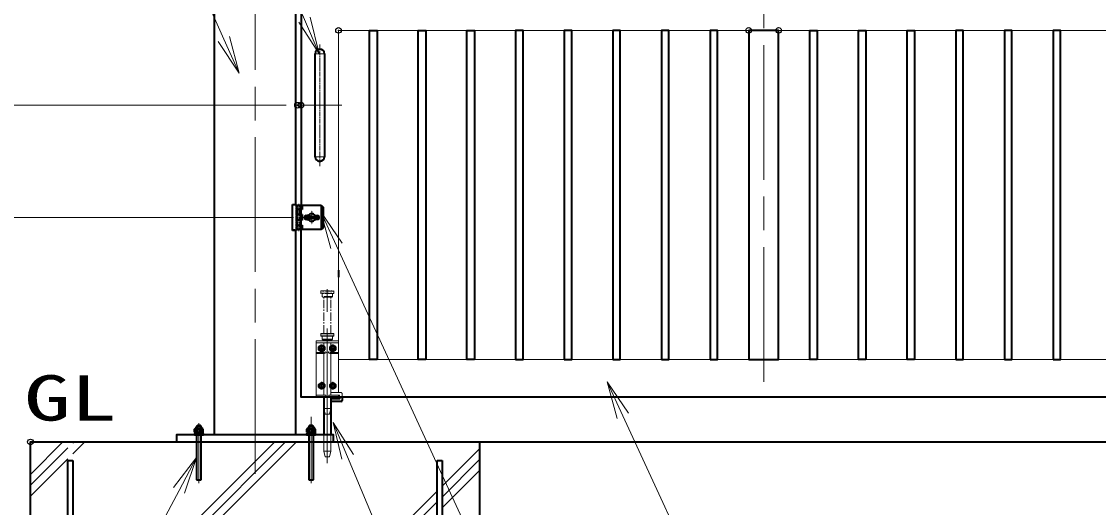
# Model space of a CAD drawing. Units: millimetres, scale not verified. Extents: x -11880 to 11880, y -8400 to 8400.
# Drawn here: x -1273 to 1604, y -621 to 678 of the extents above; entities that cross this region are included whole.
import ezdxf
from ezdxf.enums import TextEntityAlignment as Align

# ---------------------------------------------------------------- set-up
doc = ezdxf.new("R2010")
doc.units = ezdxf.units.MM
doc.header["$LTSCALE"] = 30
doc.header["$PDMODE"] = 32
doc.header["$PDSIZE"] = 15
for name, pattern in [('DASHED', [7.5, 6, -1.5]), ('USER1', [18, 12, -1.5, 3, -1.5]), ('USER2', [9, 6, -0.75, 1.5, -0.75]), ('USER3', [1.125, 0.75, -0.125, 0.125, -0.125])]:
    doc.linetypes.add(name, pattern=pattern)
doc.layers.add('0-0_文字2', color=254, linetype='Continuous')
doc.layers.add('0-7_Defpoints', color=7, linetype='Continuous')
for name, color, linetype, lineweight in [('0-2_外形線', 7, 'Continuous', 35), ('0-3_軸線', 200, 'USER1', 15), ('0-4_細線', 2, 'Continuous', 35), ('0-5_寸法線', 4, 'Continuous', 18), ('0-6_0', 7, 'Continuous', 18), ('0-8_隠れ線', 140, 'DASHED', 18), ('0-B_想像線', 112, 'USER3', 15), ('0-C_AM_0N', 7, 'Continuous', 50), ('0-D_AM_7N', 6, 'USER2', 18), ('0-E_ハッチング', 253, 'Continuous', 13)]:
    doc.layers.add(name, color=color, linetype=linetype, lineweight=lineweight)
doc.styles.add('ＭＳ ゴシック', font='')
doc.styles.get('ＭＳ ゴシック').set_extended_font_data('MS Gothic')

# ---------------------------------------------------------------- blocks, each defined once
blk = doc.blocks.new('S292')
at = {"layer": '0-5_寸法線'}
for points in [[(-703769.8, 81915989.4), (-652193.8, 81915989.4), (-635154.3, 81876736.5), (-633959.7, 81873984.6)], [(-635613, 81876537.4), (-633959.7, 81873984.6), (-634695.7, 81876935.6)]]:
    blk.add_lwpolyline(points, dxfattribs=at)
blk = doc.blocks.new('S293')
at = {"layer": '0-5_寸法線'}
for points in [[(-564300.5, 81814488.1), (-595572.5, 81814488.1), (-609638.1, 81844963.5), (-610895.3, 81847687.4)], [(-609184.2, 81845173.1), (-610895.3, 81847687.4), (-610092.1, 81844754)]]:
    blk.add_lwpolyline(points, dxfattribs=at)
at = {"layer": '0-5_寸法線', "color": 254, "style": 'ＭＳ ゴシック', "width": 1.2}
for s, p in [('STKR400', (-591804.5, 81822188.7)), ('100x50x3.2t', (-592236.5, 81815888.7))]:
    blk.add_text(s, height=3637, dxfattribs=at).set_placement(p, align=Align.BOTTOM_LEFT)
blk = doc.blocks.new('S296')
at = {"layer": '0-5_寸法線'}
for points in [[(-572481.7, 81775121.8), (-603868.9, 81775121.8), (-631689.4, 81841664.9), (-632846.6, 81844432.7)], [(-631228.1, 81841857.7), (-632846.6, 81844432.7), (-632150.7, 81841472)]]:
    blk.add_lwpolyline(points, dxfattribs=at)
blk = doc.blocks.new('A$C130E4F3B')
at = {"layer": '0-2_外形線'}
for p, q in [((-375, -4125), (-375, 4125)), ((375, 4125), (375, -4125))]:
    blk.add_line(p, q, dxfattribs=at)
for centre, start, end in [((0, 4125), 0, 180), ((0, -4125), 180, 0)]:
    blk.add_arc(centre, 375, start, end, dxfattribs=at)
at = {"layer": '0-3_軸線'}
for p, q in [((0, 4877.9), (0, -4877.9)), ((0, 4125), (-412.5, 4125)), ((0, 4125), (412.5, 4125)), ((0, -4125), (-412.5, -4125)), ((0, -4125), (412.5, -4125))]:
    blk.add_line(p, q, dxfattribs=at)
at = {"layer": '0-3_軸線', "linetype": 'USER2'}
blk.add_line((-1779.7, 0), (1779.7, 0), dxfattribs=at)
blk = doc.blocks.new('U144')
at = {"layer": '0-C_AM_0N'}
blk.add_lwpolyline([(645, 3787.4), (450, 3674.8), (255, 3787.4), (255, 4012.6), (450, 4125.2), (645, 4012.6)], close=True, dxfattribs=at)
blk.add_circle((450, 3900), 195, dxfattribs=at)
blk.add_circle((450, 3900), 195, dxfattribs=at)
at = {"layer": '0-D_AM_7N'}
for p, q in [((697.7, 3900), (202.3, 3900)), ((450, 4147.7), (450, 3652.3))]:
    blk.add_line(p, q, dxfattribs=at)
blk = doc.blocks.new('U145')
at = {"layer": '0-C_AM_0N'}
blk.add_lwpolyline([(-255, 3787.4), (-450, 3674.8), (-645, 3787.4), (-645, 4012.6), (-450, 4125.2), (-255, 4012.6)], close=True, dxfattribs=at)
blk.add_circle((-450, 3900), 195, dxfattribs=at)
blk.add_circle((-450, 3900), 195, dxfattribs=at)
at = {"layer": '0-D_AM_7N'}
for p, q in [((-202.3, 3900), (-697.7, 3900)), ((-450, 4147.7), (-450, 3652.3))]:
    blk.add_line(p, q, dxfattribs=at)
blk = doc.blocks.new('U146')
at = {"layer": '0-C_AM_0N'}
blk.add_lwpolyline([(645, 787.4), (450, 674.8), (255, 787.4), (255, 1012.6), (450, 1125.2), (645, 1012.6)], close=True, dxfattribs=at)
blk.add_circle((450, 900), 195, dxfattribs=at)
blk.add_circle((450, 900), 195, dxfattribs=at)
at = {"layer": '0-D_AM_7N'}
for p, q in [((697.7, 900), (202.3, 900)), ((450, 1147.7), (450, 652.3))]:
    blk.add_line(p, q, dxfattribs=at)
blk = doc.blocks.new('U147')
at = {"layer": '0-C_AM_0N'}
blk.add_lwpolyline([(-255, 787.4), (-450, 674.8), (-645, 787.4), (-645, 1012.6), (-450, 1125.2), (-255, 1012.6)], close=True, dxfattribs=at)
blk.add_circle((-450, 900), 195, dxfattribs=at)
blk.add_circle((-450, 900), 195, dxfattribs=at)
at = {"layer": '0-D_AM_7N'}
for p, q in [((-202.3, 900), (-697.7, 900)), ((-450, 1147.7), (-450, 652.3))]:
    blk.add_line(p, q, dxfattribs=at)
blk = doc.blocks.new('S299')
at = {"layer": '0-5_寸法線'}
for points in [[(-565218.1, 81796751.5), (-604093.3, 81796751.5), (-632573.8, 81858584.6), (-633828.8, 81861309.5)], [(-632119.6, 81858793.8), (-633828.8, 81861309.5), (-633027.9, 81858375.5)]]:
    blk.add_lwpolyline(points, dxfattribs=at)
blk = doc.blocks.new('PROFSP00NL0D66')
at = {"layer": '0-2_外形線'}
for p, q in [((0, 210), (0, 0)), ((0, 16.5), (112.2, 33)), ((0, -210), (0, 0)), ((0, -16.5), (112.2, 0)), ((13.2, 315), (13.2, 18.4)), ((99, 315), (99, 31.1)), ((112.2, 210), (112.2, 0)), ((112.2, -210), (112.2, 0)), ((13.2, -315), (13.2, -14.6)), ((99, -315), (99, -1.9))]:
    blk.add_line(p, q, dxfattribs=at)
for points in [[(56.1, 315), (13.2, 315), (4.2, 306), (0, 210)], [(112.2, 210), (108, 306), (99, 315), (56.1, 315)], [(56.1, -315), (13.2, -315), (4.2, -306), (0, -210)], [(112.2, -210), (108, -306), (99, -315), (56.1, -315)]]:
    blk.add_lwpolyline(points, dxfattribs=at)
blk = doc.blocks.new('PROFSP00NKH4S6')
at = {"layer": '0-2_外形線'}
blk.add_lwpolyline([(0, -360), (75, -360), (75, 360), (0, 360)], close=True, dxfattribs=at)
blk = doc.blocks.new('U315')
at = {"layer": '0-C_AM_0N'}
for p, q in [((-643941.4, 81843891.3), (-643897.2, 81843916.9)), ((-643941.4, 81843642.4), (-643941.4, 81843891.3)), ((-643897.2, 81843916.9), (-643852.2, 81843916.9)), ((-643852.2, 81843916.9), (-643852.2, 81843931.9)), ((-643852.2, 81843916.9), (-643372.2, 81843916.9)), ((-643776.8, 81843642.4), (-643776.8, 81843891.3)), ((-643447.7, 81843642.4), (-643447.7, 81843891.3)), ((-643372.2, 81843931.9), (-643372.2, 81843916.9)), ((-643372.2, 81843916.9), (-643327.2, 81843916.9)), ((-643283.1, 81843891.3), (-643327.2, 81843916.9)), ((-643283.1, 81843642.4), (-643283.1, 81843891.3)), ((-643941.4, 81843642.4), (-643897.2, 81843616.9)), ((-643897.2, 81843616.9), (-643327.2, 81843616.9)), ((-643283.1, 81843642.4), (-643327.2, 81843616.9))]:
    blk.add_line(p, q, dxfattribs=at)
for centre, radius, start, end in [((-643859.1, 81843771.3), 145.5, 55.56153, 115.56153), ((-643612.2, 81843931.9), 240, 0, 180), ((-643612.2, 81843373), 543.8, 72.38303, 107.61697), ((-643365.4, 81843771.3), 145.5, 64.43847, 124.43847), ((-643859.1, 81843762.4), 145.5, 244.43847, 304.43847), ((-643612.2, 81844160.7), 543.8, 252.38303, 287.61697), ((-643365.4, 81843762.4), 145.5, 235.56153, 295.56153)]:
    blk.add_arc(centre, radius, start, end, dxfattribs=at)
at = {"layer": '0-D_AM_7N'}
blk.add_line((-643612.2, 81843589.1), (-643612.2, 81844199.6), dxfattribs=at)
blk = doc.blocks.new('U316')
at = {"layer": '0-C_AM_0N'}
for p, q in [((-634941.4, 81843891.3), (-634897.2, 81843916.9)), ((-634941.4, 81843642.4), (-634941.4, 81843891.3)), ((-634897.2, 81843916.9), (-634852.2, 81843916.9)), ((-634852.2, 81843916.9), (-634852.2, 81843931.9)), ((-634852.2, 81843916.9), (-634372.2, 81843916.9)), ((-634776.8, 81843642.4), (-634776.8, 81843891.3)), ((-634447.7, 81843642.4), (-634447.7, 81843891.3)), ((-634372.2, 81843931.9), (-634372.2, 81843916.9)), ((-634372.2, 81843916.9), (-634327.2, 81843916.9)), ((-634283.1, 81843891.3), (-634327.2, 81843916.9)), ((-634283.1, 81843642.4), (-634283.1, 81843891.3)), ((-634941.4, 81843642.4), (-634897.2, 81843616.9)), ((-634897.2, 81843616.9), (-634327.2, 81843616.9)), ((-634283.1, 81843642.4), (-634327.2, 81843616.9))]:
    blk.add_line(p, q, dxfattribs=at)
for centre, radius, start, end in [((-634859.1, 81843771.3), 145.5, 55.56153, 115.56153), ((-634612.2, 81843931.9), 240, 0, 180), ((-634612.2, 81843373), 543.8, 72.38303, 107.61697), ((-634365.4, 81843771.3), 145.5, 64.43847, 124.43847), ((-634859.1, 81843762.4), 145.5, 244.43847, 304.43847), ((-634612.2, 81844160.7), 543.8, 252.38303, 287.61697), ((-634365.4, 81843762.4), 145.5, 235.56153, 295.56153)]:
    blk.add_arc(centre, radius, start, end, dxfattribs=at)
at = {"layer": '0-D_AM_7N'}
blk.add_line((-634612.2, 81843589.1), (-634612.2, 81844199.6), dxfattribs=at)
blk = doc.blocks.new('PRCIRCLE')
at = {"layer": '0-6_0'}
blk.add_line((-30, 0), (30, 0), dxfattribs=at)
blk = doc.blocks.new('fhfhsfhshs')
at = {"layer": '0-2_外形線'}
blk.add_line((-856.2, -975), (-856.2, 975), dxfattribs=at)
blk.add_line((-856.2, -975), (-856.2, 975), dxfattribs=at)
at = {"layer": '0-3_軸線'}
for p, q in [((-1050, 1105.8), (-1050, -1105.8)), ((0, 0), (-541.4, 0)), ((0, 0), (0, 541.4)), ((0, 0), (541.4, 0)), ((0, 0), (0, -541.4))]:
    blk.add_line(p, q, dxfattribs=at)
at = {"layer": '0-4_細線'}
for p, q in [((-1536.3, -1035), (-1536.3, 1035)), ((-1536.3, 1035), (-1230, 1035)), ((-1230, 1035), (-1230, -1035)), ((-1230, 975), (-870, 975)), ((-870, 975), (750, 975)), ((-870, 975), (-870, -975)), ((-780, 975), (-780, 630)), ((750, 975), (900, 825)), ((750, 975), (750, -975)), ((-780, 630), (-1230, 630)), ((-780, 225), (-1230, 225)), ((-780, 225), (-780, -225)), ((-450, 150), (-259.8, 150)), ((-420, -75), (-420, 75)), ((-420, 75), (420, 75)), ((259.8, 150), (450, 150)), ((420, 75), (420, -75)), ((900, 825), (900, -825)), ((-780, -225), (-1230, -225)), ((-1230, -630), (-780, -630)), ((-780, -630), (-780, -975)), ((-450, -150), (-259.8, -150)), ((420, -75), (-420, -75)), ((259.8, -150), (450, -150)), ((900, -825), (750, -975)), ((-1230, -1035), (-1536.3, -1035)), ((-870, -975), (-1230, -975)), ((750, -975), (-870, -975))]:
    blk.add_line(p, q, dxfattribs=at)
for centre, radius, start, end in [((-450, 0), 150, 90, 270), ((0, 0), 300, 30, 150), ((450, 0), 150, 270, 90), ((0, 0), 300, 210, 330)]:
    blk.add_arc(centre, radius, start, end, dxfattribs=at)
at = {"layer": '0-8_隠れ線'}
for p, q in [((-1536.3, 975), (-1230, 975)), ((-1290, 1035), (-1290, -1035)), ((-1140, 975), (-1140, -975)), ((-960, 975), (-960, -975)), ((-1536.3, -975), (-1230, -975))]:
    blk.add_line(p, q, dxfattribs=at)
at = {"layer": '0-8_隠れ線', "xscale": 12.5, "yscale": 12.5}
blk.add_blockref('PRCIRCLE', (0, 0), dxfattribs=at)
blk = doc.blocks.new('shgfhdgdhgg')
at = {"layer": '0-2_外形線'}
blk.add_lwpolyline([(-18000, 0), (18000, 0), (18000, -33000), (-18000, -33000)], close=True, dxfattribs=at)
at = {"layer": '0-4_細線'}
for p, q in [((-15000, -29610), (-15000, -1500)), ((-15000, -1500), (-14610, -1500)), ((-14610, -1500), (-14610, -29610)), ((14610, -29610), (14610, -1500)), ((14610, -1500), (15000, -1500)), ((15000, -1500), (15000, -29610))]:
    blk.add_line(p, q, dxfattribs=at)
at = {"layer": '0-E_ハッチング'}
for p, q in [((-18000, -2607.2), (-15392.8, 0)), ((-14610, -16187.7), (1577.7, 0)), ((-14610, -87.2), (-14522.8, 0)), ((-14610, -17057.7), (2447.7, 0)), ((-14610, -957.2), (-13652.8, 0)), ((-14610, -17927.7), (3317.7, 0)), ((-18000, -3477.2), (-15000, -477.2)), ((15000, -3548.3), (18000, -548.3)), ((-18000, -4347.2), (-15000, -1347.2)), ((15000, -4418.3), (18000, -1418.3)), ((15000, -5288.3), (18000, -2288.3)), ((-12561.7, -31110), (14610, -3938.3)), ((-11691.7, -31110), (14610, -4808.3))]:
    blk.add_line(p, q, dxfattribs=at)
blk = doc.blocks.new('S309')
at = {"layer": '0-5_寸法線'}
for points in [[(-689818.5, 81900900.9), (-653016.9, 81900900.9), (-641602, 81875169.7), (-640385.5, 81872427.4)], [(-642059.1, 81874966.9), (-640385.5, 81872427.4), (-641145, 81875372.4)]]:
    blk.add_lwpolyline(points, dxfattribs=at)
blk = doc.blocks.new('S310')
at = {"layer": '0-5_寸法線'}
for points in [[(-721143.2, 81803739.8), (-663980, 81803739.8), (-645202.9, 81838982), (-643792.2, 81841629.6)], [(-644761.6, 81838746.9), (-643792.2, 81841629.6), (-645644.2, 81839217.1)]]:
    blk.add_lwpolyline(points, dxfattribs=at)
at = {"layer": '0-5_寸法線', "color": 254, "style": 'ＭＳ ゴシック', "width": 0.9}
for s, p in [('4-M12×120 オ－ルアンカ－', (-721575.2, 81817801.9)), ('4-M12 袋ナット', (-721575.2, 81811501.9))]:
    blk.add_text(s, height=3637, dxfattribs=at).set_placement(p, align=Align.BOTTOM_LEFT)
at = {"layer": '0-5_寸法線', "color": 254, "style": 'ＭＳ ゴシック'}
blk.add_text('SUS304相当', height=3637, dxfattribs=at).set_placement((-721575.2, 81805140.3), align=Align.BOTTOM_LEFT)

msp = doc.modelspace()

# ---------------------------------------------------------------- linework, layer by layer
at = {"layer": '0-2_外形線'}
for p, q in [((-757.14, -427.03), (-757.14, 753.97)), ((-540.84, 753.97), (-540.84, 188.47)), ((-540.84, 119.47), (-540.84, -427.03)), ((-425.99, 13.47), (-425.99, -5.53)), ((-465.49, -326.03), (-465.49, -427.03)), ((-446.49, -326.03), (-446.49, -427.03)), ((-419.49, -338.03), (-446.49, -338.03)), ((-416.49, -326.03), (-416.49, -335.03)), ((-1248.99, -446.03), (6229.01, -446.03)), ((-1248.99, -446.03), (6204.16, -446.03))]:
    msp.add_line(p, q, dxfattribs=at)
for points in [[(5474.01, 753.97), (-525.99, 753.97), (-525.99, 186.47)], [(5474.01, -326.03), (-525.99, -326.03), (-525.99, 121.47)], [(-423.49, -326.03), (-423.49, -331.03), (-446.49, -331.03)]]:
    msp.add_lwpolyline(points, dxfattribs=at)
for points in [[(-322.99, -226.03), (-342.99, -226.03), (-342.99, 653.97), (-322.99, 653.97)], [(-192.99, -226.03), (-212.99, -226.03), (-212.99, 653.97), (-192.99, 653.97)], [(-62.99, -226.03), (-82.99, -226.03), (-82.99, 653.97), (-62.99, 653.97)], [(47.01, -226.03), (67.01, -226.03), (67.01, 653.97), (47.01, 653.97)], [(177.01, -226.03), (197.01, -226.03), (197.01, 653.97), (177.01, 653.97)], [(307.01, -226.03), (327.01, -226.03), (327.01, 653.97), (307.01, 653.97)], [(437.01, -226.03), (457.01, -226.03), (457.01, 653.97), (437.01, 653.97)], [(567.01, -226.03), (587.01, -226.03), (587.01, 653.97), (567.01, 653.97)], [(750.01, 653.97), (670.01, 653.97), (670.01, -226.03), (750.01, -226.03)], [(853.01, -226.03), (833.01, -226.03), (833.01, 653.97), (853.01, 653.97)], [(983.01, -226.03), (963.01, -226.03), (963.01, 653.97), (983.01, 653.97)], [(1113.01, -226.03), (1093.01, -226.03), (1093.01, 653.97), (1113.01, 653.97)], [(1223.01, -226.03), (1243.01, -226.03), (1243.01, 653.97), (1223.01, 653.97)], [(1353.01, -226.03), (1373.01, -226.03), (1373.01, 653.97), (1353.01, 653.97)], [(1483.01, -226.03), (1503.01, -226.03), (1503.01, 653.97), (1483.01, 653.97)], [(-858.99, -446.03), (-438.99, -446.03), (-438.99, -427.03), (-858.99, -427.03)]]:
    msp.add_lwpolyline(points, close=True, dxfattribs=at)
msp.add_arc((-419.49, -335.03), 3, 270, 0, dxfattribs=at)
at = {"layer": '0-3_軸線'}
for p, q in [((-648.99, 908.54), (-648.99, -565.6)), ((710.01, -285.03), (710.01, 712.97)), ((-455.99, -502.93), (-455.99, -37.37)), ((-798.99, -396.13), (-798.99, -555.88)), ((-498.99, -379.25), (-498.99, -493.81)), ((-498.99, -396.13), (-498.99, -555.88))]:
    msp.add_line(p, q, dxfattribs=at)
at = {"layer": '0-4_細線'}
for p, q in [((-792.99, -427.03), (-804.99, -427.03)), ((-804.99, -427.03), (-804.99, -547.03)), ((-792.99, -547.03), (-792.99, -427.03)), ((-504.99, -427.03), (-504.99, -547.03)), ((-492.99, -427.03), (-504.99, -427.03)), ((-492.99, -547.03), (-492.99, -427.03)), ((-533.34, -446.03), (-48.99, -446.03)), ((-804.99, -547.03), (-792.99, -547.03)), ((-504.99, -547.03), (-492.99, -547.03))]:
    msp.add_line(p, q, dxfattribs=at)
at = {"layer": '0-5_寸法線'}
for p, q in [((-565.99, 453.97), (-2261.38, 453.97)), ((-575.32, 453.97), (-2261.38, 453.97)), ((-546.39, 153.97), (-1945.27, 153.97))]:
    msp.add_line(p, q, dxfattribs=at)
at = {"layer": '0-6_0'}
for p, q in [((-425.99, 13.47), (-425.99, 653.97)), ((-425.99, 653.97), (5374.01, 653.97))]:
    msp.add_line(p, q, dxfattribs=at)
msp.add_lwpolyline([(5374.01, 653.97), (5374.01, -226.03), (-425.99, -226.03), (-425.99, -5.53)], dxfattribs=at)
at = {"layer": '0-7_Defpoints'}
for p in [(-425.99, 653.97), (670.01, 653.97), (750.01, 653.97), (-535.32, 453.97), (-525.99, 453.97), (-506.39, 153.97), (-1248.99, -446.03)]:
    msp.add_point(p, dxfattribs=at)
at = {"layer": '0-8_隠れ線'}
for p, q in [((-472.49, -156.03), (-473.49, -157.03)), ((-473.49, -162.03), (-473.49, -157.03)), ((-438.49, -157.03), (-473.49, -157.03)), ((-472.49, -163.03), (-473.49, -162.03)), ((-473.49, -162.03), (-438.49, -162.03)), ((-472.49, -156.03), (-439.49, -156.03)), ((-439.49, -163.03), (-472.49, -163.03)), ((-469.99, -171.03), (-469.99, -163.03)), ((-469.99, -171.03), (-467.99, -173.03)), ((-441.99, -171.03), (-469.99, -171.03)), ((-441.99, -171.03), (-443.99, -173.03)), ((-441.99, -171.03), (-441.99, -163.03)), ((-439.49, -156.03), (-438.49, -157.03)), ((-438.49, -162.03), (-439.49, -163.03)), ((-438.49, -162.03), (-438.49, -157.03)), ((-485.99, -176.03), (-425.99, -176.03)), ((-485.99, -326.03), (-485.99, -176.03)), ((-425.99, -181.03), (-485.99, -181.03)), ((-443.99, -173.03), (-467.99, -173.03)), ((-465.49, -176.03), (-465.49, -173.03)), ((-465.49, -181.03), (-465.49, -207.03)), ((-446.49, -173.03), (-446.49, -176.03)), ((-446.49, -181.03), (-446.49, -191.7)), ((-446.49, -200.36), (-446.49, -207.03)), ((-425.99, -176.03), (-425.99, -314.03)), ((-485.99, -207.03), (-463.76, -207.03)), ((-485.99, -210.03), (-463.05, -210.03)), ((-465.49, -210.03), (-465.49, -321.03)), ((-459.97, -205.14), (-463.76, -207.03)), ((-458.63, -207.82), (-463.05, -210.03)), ((-459.97, -205.14), (-458.63, -207.82)), ((-452.02, -205.14), (-453.36, -207.82)), ((-453.36, -207.82), (-448.94, -210.03)), ((-448.23, -207.03), (-452.02, -205.14)), ((-448.94, -210.03), (-425.99, -210.03)), ((-425.99, -207.03), (-448.23, -207.03)), ((-446.49, -210.03), (-446.49, -321.03)), ((-446.49, -314.03), (-419.49, -314.03)), ((-459.99, -321.03), (-485.99, -321.03)), ((-459.99, -326.03), (-485.99, -326.03)), ((-459.99, -321.03), (-459.99, -326.03)), ((-451.99, -326.03), (-459.99, -326.03)), ((-425.99, -321.03), (-451.99, -321.03)), ((-451.99, -321.03), (-451.99, -326.03)), ((-425.99, -326.03), (-451.99, -326.03)), ((-425.99, -321.03), (-425.99, -326.03)), ((-416.49, -317.03), (-416.49, -326.03)), ((-461.99, -372.03), (-465.49, -357.03)), ((-446.49, -357.03), (-465.49, -357.03)), ((-449.99, -372.03), (-461.99, -372.03)), ((-449.99, -372.03), (-446.49, -357.03)), ((-465.49, -471.03), (-465.49, -427.03)), ((-446.49, -427.03), (-446.49, -471.03)), ((-461.99, -486.03), (-465.49, -471.03)), ((-446.49, -471.03), (-465.49, -471.03)), ((-449.99, -486.03), (-461.99, -486.03)), ((-449.99, -486.03), (-446.49, -471.03))]:
    msp.add_line(p, q, dxfattribs=at)
msp.add_lwpolyline([(-446.49, -321.03), (-423.49, -321.03), (-423.49, -326.03)], dxfattribs=at)
msp.add_arc((-419.49, -317.03), 3, 0, 90, dxfattribs=at)
at = {"layer": '0-B_想像線'}
for p, q in [((-472.49, -42.03), (-473.49, -43.03)), ((-473.49, -48.03), (-473.49, -43.03)), ((-438.49, -43.03), (-473.49, -43.03)), ((-472.49, -49.03), (-473.49, -48.03)), ((-473.49, -48.03), (-438.49, -48.03)), ((-472.49, -42.03), (-439.49, -42.03)), ((-439.49, -49.03), (-472.49, -49.03)), ((-469.99, -57.03), (-469.99, -49.03)), ((-469.99, -57.03), (-467.99, -59.03)), ((-441.99, -57.03), (-469.99, -57.03)), ((-441.99, -57.03), (-443.99, -59.03)), ((-441.99, -57.03), (-441.99, -49.03)), ((-439.49, -42.03), (-438.49, -43.03)), ((-438.49, -48.03), (-439.49, -49.03)), ((-438.49, -48.03), (-438.49, -43.03)), ((-443.99, -59.03), (-467.99, -59.03)), ((-465.49, -156.03), (-465.49, -59.03)), ((-446.49, -156.03), (-446.49, -59.03))]:
    msp.add_line(p, q, dxfattribs=at)

# ---------------------------------------------------------------- block references
at = {"layer": '0-2_外形線', "xscale": 0.03333333, "yscale": 0.03333333}
for name, p in [('A$C130E4F3B', (-475.99, 453.97)), ('fhfhsfhshs', (-497.3, 153.97)), ('shgfhdgdhgg', (-648.99, -446.03))]:
    msp.add_blockref(name, p, dxfattribs=at)
at = {"layer": '0-5_寸法線', "xscale": 0.03333333, "yscale": 0.03333333}
for name in ['S292', 'S309', 'S299', 'S293', 'S296', 'S310']:
    msp.add_blockref(name, (20654.75, -2728541.35), dxfattribs=at)
at = {"layer": '0-6_0', "xscale": 0.03333333, "yscale": 0.03333333, "rotation": 90}
for name, p in [('PROFSP00NKH4S6', (-798.99, -427.03)), ('PROFSP00NL0D66', (-798.99, -424.53)), ('PROFSP00NKH4S6', (-498.99, -427.03)), ('PROFSP00NL0D66', (-498.99, -424.53))]:
    msp.add_blockref(name, p, dxfattribs=at)
at = {"layer": '0-C_AM_0N', "xscale": 0.03333333, "yscale": 0.03333333}
for name, p in [('U145', (-455.99, -326.03)), ('U144', (-455.99, -326.03)), ('U147', (-455.99, -326.03)), ('U146', (-455.99, -326.03)), ('U315', (20654.75, -2728541.35)), ('U316', (20654.75, -2728541.35))]:
    msp.add_blockref(name, p, dxfattribs=at)

# ---------------------------------------------------------------- texts
at = {"layer": '0-0_文字2', "style": 'ＭＳ ゴシック', "width": 1.5}
msp.add_text('GL', height=121.2, dxfattribs=at).set_placement((-1265.93, -425.32), align=Align.BOTTOM_LEFT)

doc.saveas('drawing.dxf')
